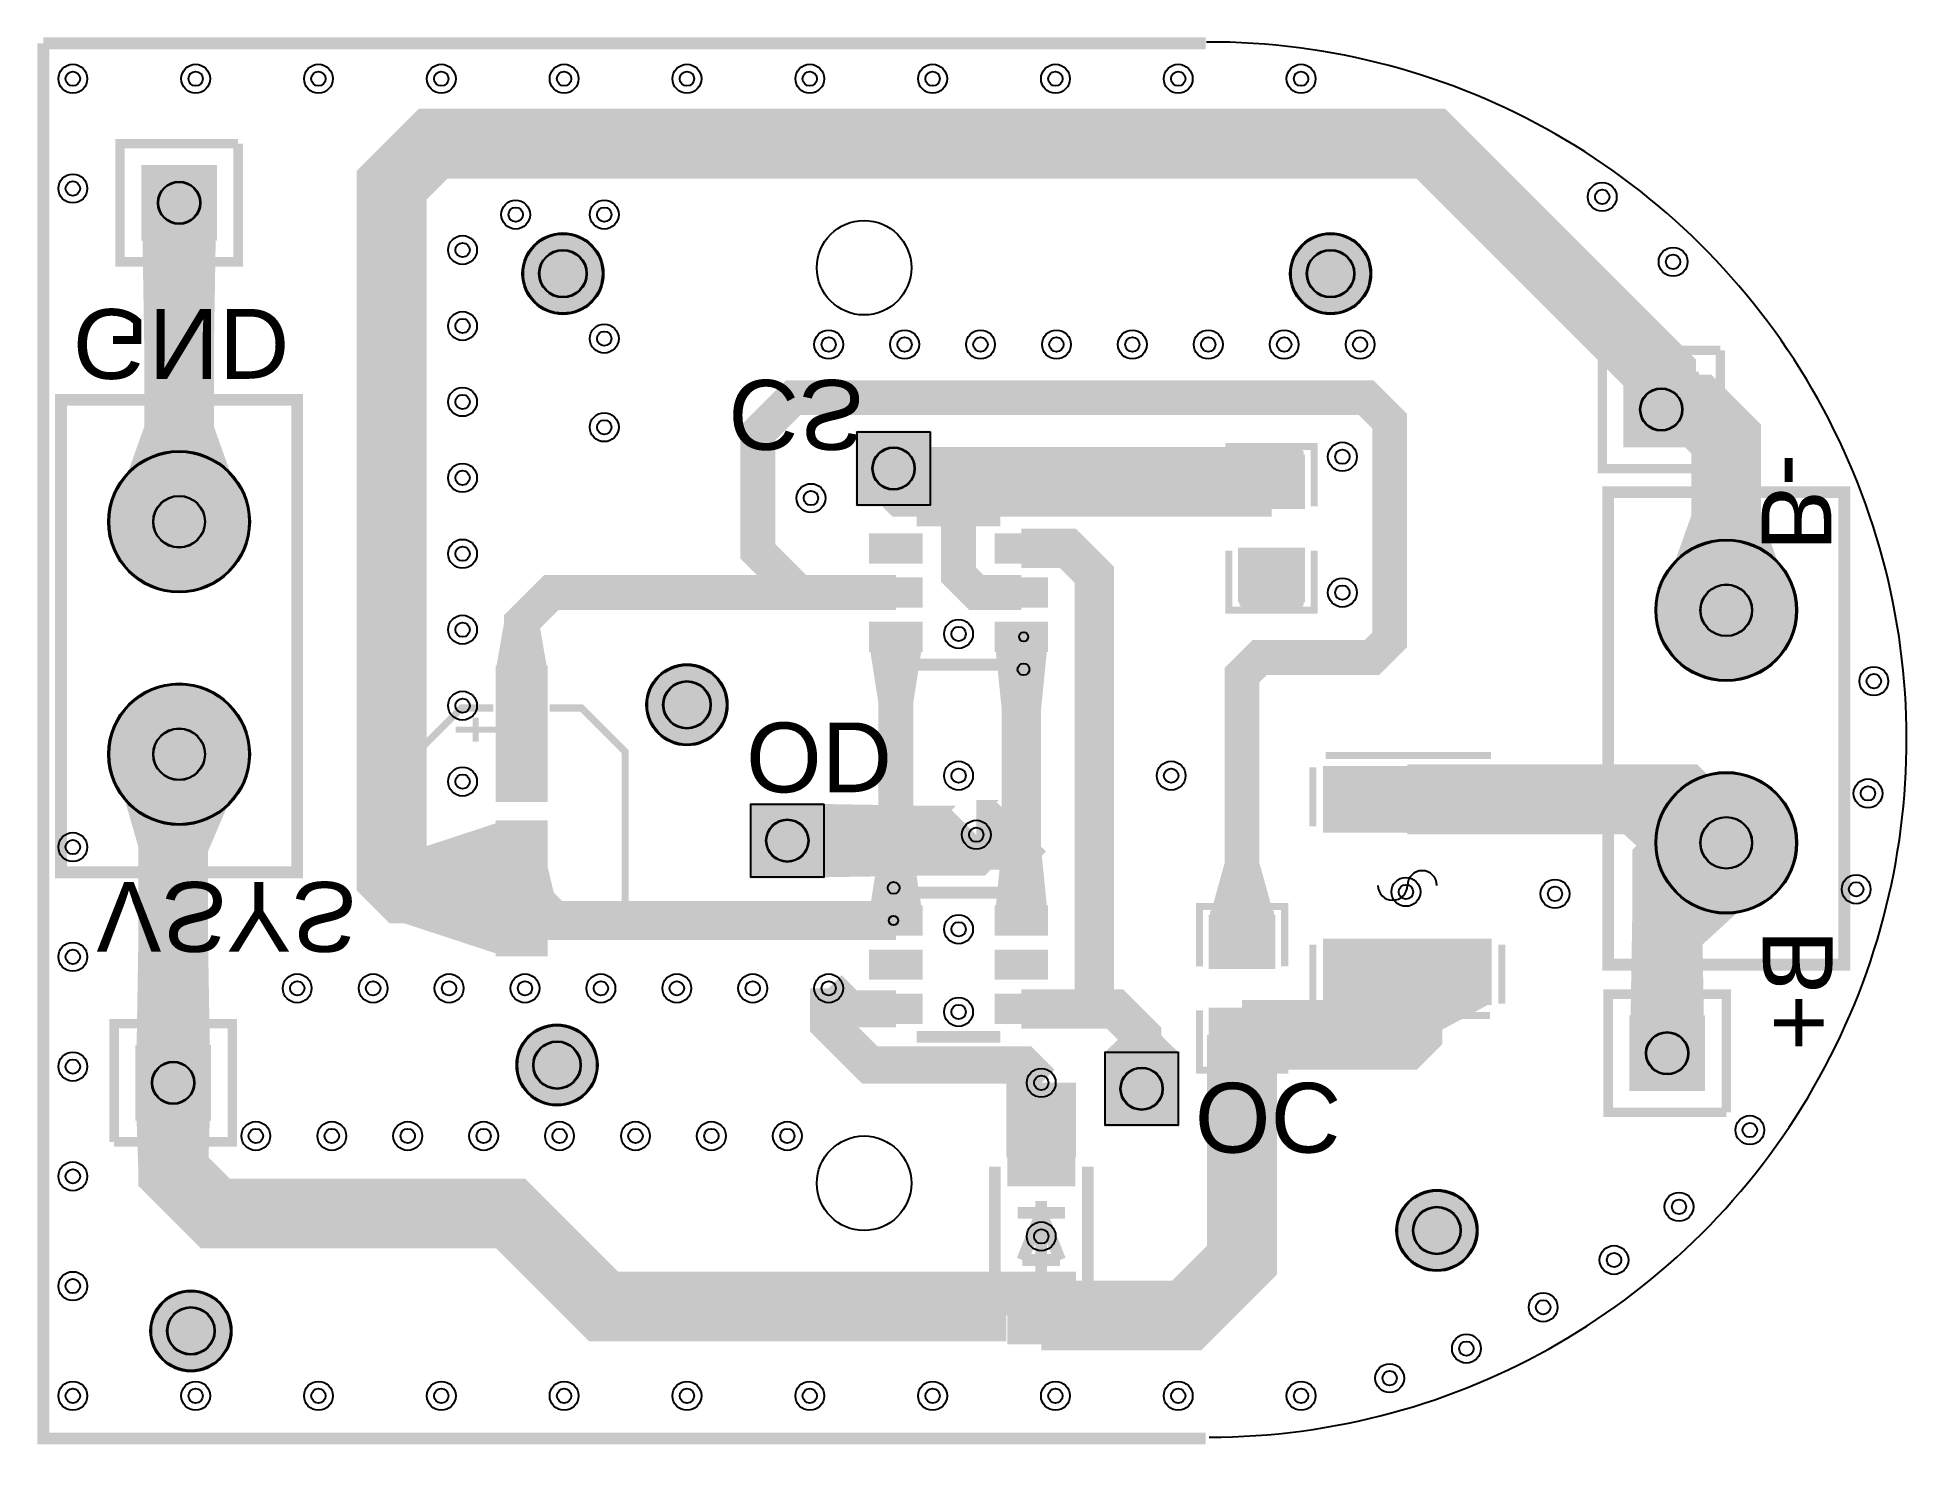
# Model space of a CAD drawing. Header units: millimetres. Extents: x 7.5 to 47.7, y 25.7 to 56.3.
import ezdxf

# ---------------------------------------------------------------- set-up
doc = ezdxf.new("R2010")
doc.units = ezdxf.units.MM
for name, color, linetype, true_color in [('BoardOutLine', 7, 'Continuous', 0xff00ff), ('BottomLayer', 7, 'Continuous', 0x0000ff), ('BottomSolderMaskLayer', 7, 'Continuous', 0xaa00ff), ('Document', 7, 'Continuous', 0xffffff), ('Hole', 7, 'Continuous', 0x222222), ('Multi-Layer', 7, 'Continuous', 0xc0c0c0), ('TopLayer', 7, 'Continuous', 0xff0000), ('TopPasteMaskLayer', 7, 'Continuous', 0x808080), ('TopSilkLayer', 7, 'Continuous', 0xffcc00), ('TopSolderMaskLayer', 7, 'Continuous', 0x800080)]:
    doc.layers.add(name, color=color, linetype=linetype, true_color=true_color)
doc.styles.get("Standard").update_dxf_attribs({"font": 'arial.ttf'})

msp = doc.modelspace()

# ---------------------------------------------------------------- hatches: boundary and pattern name
at = {"layer": 'BottomLayer'}
msp.add_hatch(color=256, dxfattribs=at).paths.add_polyline_path([(24.409, 39.777), (24.409, 38.202), (26.659, 38.239), (26.659, 39.739)])
at = {"layer": 'BottomSolderMaskLayer'}
for points in [[(9.728, 53.518), (11.354, 53.518), (11.354, 51.892), (9.728, 51.892)], [(17.921, 51.181, 1), (19.671, 51.181, 1)], [(34.431, 51.181, 1), (36.181, 51.181, 1)], [(41.605, 49.073), (43.231, 49.073), (43.231, 47.447), (41.605, 47.447)], [(26.721, 47.803), (26.721, 46.177), (25.095, 46.177), (25.095, 47.803)], [(9.016, 45.847, 1), (12.066, 45.847, 1)], [(42.29, 43.942, 1), (45.34, 43.942, 1)], [(20.588, 41.91, 1), (22.338, 41.91, 1)], [(9.016, 40.847, 1), (12.066, 40.847, 1)], [(42.29, 38.942, 1), (45.34, 38.942, 1)], [(24.435, 39.802), (24.435, 38.176), (22.809, 38.176), (22.809, 39.802)], [(17.794, 34.163, 1), (19.544, 34.163, 1)], [(43.358, 35.23), (43.358, 33.604), (41.732, 33.604), (41.732, 35.23)], [(11.227, 32.969), (9.601, 32.969), (9.601, 34.595), (11.227, 34.595)], [(32.055, 34.468), (32.055, 32.842), (30.429, 32.842), (30.429, 34.468)], [(36.717, 30.607, 1), (38.467, 30.607, 1)], [(9.92, 28.448, 1), (11.67, 28.448, 1)]]:
    msp.add_hatch(color=256, dxfattribs=at).paths.add_polyline_path(points)
at = {"layer": 'Document'}
for points in [[(18.337, 41.442), (17.477, 41.442), (17.477, 41.313), (18.337, 41.313)], [(17.972, 41.636), (17.843, 41.636), (17.843, 41.12), (17.972, 41.12)], [(17.972, 37.594), (17.843, 37.594), (17.843, 38.11), (17.972, 38.11)], [(29.224, 31.771), (29.224, 32.646), (29.055, 32.646), (29.055, 31.771), (29.064, 31.771)], [(29.296, 28.298), (29.296, 29.172), (29.126, 29.172), (29.126, 28.298), (29.136, 28.298)], [(28.705, 28.651), (29.58, 28.651), (29.58, 28.821), (28.705, 28.821), (28.705, 28.811)]]:
    msp.add_hatch(color=256, dxfattribs=at).paths.add_polyline_path(points)
at = {"layer": 'Multi-Layer'}
for points in [[(9.754, 53.493), (11.328, 53.493), (11.328, 51.918), (9.754, 51.918)], [(41.631, 49.047), (43.205, 49.047), (43.205, 47.473), (41.631, 47.473)], [(9.041, 45.847, 1), (12.041, 45.847, 1)], [(42.315, 43.942, 1), (45.315, 43.942, 1)], [(9.041, 40.847, 1), (12.041, 40.847, 1)], [(42.315, 38.942, 1), (45.315, 38.942, 1)], [(43.332, 35.204), (43.332, 33.63), (41.758, 33.63), (41.758, 35.204)], [(11.201, 32.995), (9.627, 32.995), (9.627, 34.569), (11.201, 34.569)]]:
    msp.add_hatch(color=256, dxfattribs=at).paths.add_polyline_path(points)
at = {"layer": 'TopLayer'}
for points in [[(11.328, 51.918), (9.754, 51.918), (9.791, 49.668), (11.291, 49.668)], [(11.666, 46.839), (9.416, 46.839), (9.791, 47.889), (11.291, 47.889)], [(33.348, 46.138), (33.348, 47.27), (32.214, 47.082), (32.214, 46.326)], [(34.725, 46.138), (33.348, 46.138), (33.348, 47.27), (34.725, 47.27)], [(44.94, 44.934), (42.69, 44.934), (43.065, 45.984), (44.565, 45.984)], [(25.405, 45.573), (26.505, 45.573), (26.505, 44.973), (25.405, 44.973)], [(28.105, 45.573), (29.205, 45.573), (29.205, 44.973), (28.105, 44.973)], [(34.725, 45.27), (33.348, 45.27), (33.348, 44.138), (34.725, 44.138)], [(25.405, 44.623), (26.505, 44.623), (26.505, 44.023), (25.405, 44.023)], [(28.105, 44.623), (29.205, 44.623), (29.205, 44.023), (28.105, 44.023)], [(17.357, 42.685), (18.457, 42.685), (18.282, 43.688), (17.532, 43.688)], [(25.405, 43.673), (26.505, 43.673), (26.505, 43.073), (25.405, 43.073)], [(28.105, 43.673), (29.205, 43.673), (29.205, 43.073), (28.105, 43.073)], [(26.505, 43.073), (25.405, 43.073), (25.58, 41.948), (26.33, 41.948)], [(29.205, 43.073), (28.105, 43.073), (28.233, 41.806), (29.078, 41.806)], [(18.457, 42.685), (18.457, 39.885), (17.357, 39.885), (17.357, 42.685)], [(43.449, 40.397), (42.418, 38.397), (41.613, 39.128), (42.387, 40.628)], [(35.207, 39.175), (38.707, 39.175), (38.707, 40.581), (35.207, 40.581)], [(11.602, 39.787), (9.356, 39.927), (9.664, 38.856), (11.164, 38.762)], [(17.357, 36.564), (17.357, 39.364), (15.377, 38.713), (15.377, 37.213)], [(18.457, 39.364), (18.457, 36.564), (17.357, 36.564), (17.357, 39.364)], [(25.405, 37.572), (26.505, 37.572), (26.33, 38.697), (25.58, 38.697)], [(28.105, 37.572), (29.205, 37.572), (29.078, 38.84), (28.233, 38.84)], [(44.079, 37.465), (42.317, 38.865), (41.795, 37.938), (43.295, 36.747)], [(18.458, 37.449), (18.458, 38.469), (18.599, 37.87), (18.458, 37.449)], [(32.713, 37.381), (34.089, 37.381), (33.776, 38.506), (33.026, 38.506)], [(18.458, 36.563), (18.3, 36.973), (18.458, 37.449), (18.458, 36.563)], [(26.505, 36.972), (25.405, 36.972), (25.405, 37.572), (26.505, 37.572)], [(29.205, 36.972), (28.105, 36.972), (28.105, 37.572), (29.205, 37.572)], [(41.758, 35.204), (43.333, 35.204), (43.295, 37.454), (41.795, 37.454)], [(34.09, 36.248), (32.713, 36.248), (32.713, 37.38), (34.09, 37.38)], [(9.627, 34.569), (11.201, 34.569), (11.164, 36.819), (9.664, 36.819)], [(26.505, 36.022), (25.405, 36.022), (25.405, 36.622), (26.505, 36.622)], [(29.205, 36.022), (28.105, 36.022), (28.105, 36.622), (29.205, 36.622)], [(35.207, 36.875), (38.707, 36.875), (38.707, 35.468), (35.207, 35.468)], [(26.505, 35.072), (25.405, 35.072), (25.405, 35.672), (26.505, 35.672)], [(29.205, 35.072), (28.105, 35.072), (28.105, 35.672), (29.205, 35.672)], [(34.09, 35.38), (32.713, 35.38), (32.713, 34.248), (34.09, 34.248)], [(38.707, 35.467), (35.207, 35.467), (36.207, 34.925), (37.707, 34.925)], [(30.455, 34.442), (32.029, 34.442), (31.665, 34.798), (30.82, 34.798)], [(11.201, 32.995), (9.627, 32.995), (9.664, 31.877), (11.164, 31.877)], [(29.783, 32.78), (29.783, 31.58), (28.383, 31.58), (28.383, 32.78)], [(29.783, 29.38), (29.783, 28.18), (28.383, 28.18), (28.383, 29.38)]]:
    msp.add_hatch(color=256, dxfattribs=at).paths.add_polyline_path(points)
at = {"layer": 'TopPasteMaskLayer'}
for points in [[(34.676, 46.154), (34.256, 46.154), (34.256, 46.599), (33.806, 46.599), (33.806, 46.159), (33.396, 46.154), (33.346, 46.204), (33.346, 47.354), (33.396, 47.404), (34.676, 47.404), (34.726, 47.354), (34.726, 46.204)], [(25.405, 45.573), (26.505, 45.573), (26.505, 44.973), (25.405, 44.973)], [(28.105, 45.573), (29.205, 45.573), (29.205, 44.973), (28.105, 44.973)], [(34.676, 44.004), (33.396, 44.004), (33.346, 44.054), (33.346, 45.204), (33.396, 45.254), (33.806, 45.259), (33.806, 44.809), (34.256, 44.809), (34.256, 45.249), (34.676, 45.254), (34.726, 45.204), (34.726, 44.054)], [(25.405, 44.623), (26.505, 44.623), (26.505, 44.023), (25.405, 44.023)], [(28.105, 44.623), (29.205, 44.623), (29.205, 44.023), (28.105, 44.023)], [(25.405, 43.673), (26.505, 43.673), (26.505, 43.073), (25.405, 43.073)], [(28.105, 43.673), (29.205, 43.673), (29.205, 43.073), (28.105, 43.073)], [(18.457, 42.685), (18.457, 39.885), (17.357, 39.885), (17.357, 42.685)], [(35.307, 39.175), (36.262, 39.175), (36.362, 39.275), (36.362, 39.553), (36.462, 39.653), (37.452, 39.653), (37.552, 39.553), (37.552, 39.275), (37.652, 39.175), (38.607, 39.175), (38.707, 39.275), (38.707, 40.481), (38.607, 40.581), (35.307, 40.581), (35.207, 40.481), (35.207, 39.275)], [(18.457, 39.364), (18.457, 36.564), (17.357, 36.564), (17.357, 39.364)], [(26.505, 36.972), (25.405, 36.972), (25.405, 37.572), (26.505, 37.572)], [(29.205, 36.972), (28.105, 36.972), (28.105, 37.572), (29.205, 37.572)], [(34.041, 36.264), (33.621, 36.264), (33.621, 36.709), (33.171, 36.709), (33.171, 36.269), (32.761, 36.264), (32.711, 36.314), (32.711, 37.464), (32.761, 37.514), (34.041, 37.514), (34.091, 37.464), (34.091, 36.314)], [(26.505, 36.022), (25.405, 36.022), (25.405, 36.622), (26.505, 36.622)], [(29.205, 36.022), (28.105, 36.022), (28.105, 36.622), (29.205, 36.622)], [(35.307, 36.875), (36.262, 36.875), (36.362, 36.775), (36.362, 36.496), (36.462, 36.396), (37.452, 36.396), (37.552, 36.496), (37.552, 36.775), (37.652, 36.875), (38.607, 36.875), (38.707, 36.775), (38.707, 35.568), (38.607, 35.468), (35.307, 35.468), (35.207, 35.568), (35.207, 36.775)], [(26.505, 35.072), (25.405, 35.072), (25.405, 35.672), (26.505, 35.672)], [(29.205, 35.072), (28.105, 35.072), (28.105, 35.672), (29.205, 35.672)], [(34.041, 34.114), (32.761, 34.114), (32.711, 34.164), (32.711, 35.314), (32.761, 35.364), (33.171, 35.369), (33.171, 34.919), (33.621, 34.919), (33.621, 35.359), (34.041, 35.364), (34.091, 35.314), (34.091, 34.164)], [(29.783, 32.78), (29.783, 31.58), (28.383, 31.58), (28.383, 32.78)], [(29.783, 29.38), (29.783, 28.18), (28.383, 28.18), (28.383, 29.38)]]:
    msp.add_hatch(color=256, dxfattribs=at).paths.add_polyline_path(points)
at = {"layer": 'TopSilkLayer'}
for points in [[(17.348, 41.442), (16.488, 41.442), (16.488, 41.313), (17.348, 41.313)], [(16.982, 41.636), (16.854, 41.636), (16.854, 41.12), (16.982, 41.12)], [(16.982, 37.594), (16.854, 37.594), (16.854, 38.11), (16.982, 38.11)]]:
    msp.add_hatch(color=256, dxfattribs=at).paths.add_polyline_path(points)
at = {"layer": 'TopSolderMaskLayer'}
for points in [[(9.728, 53.518), (11.354, 53.518), (11.354, 51.892), (9.728, 51.892)], [(17.921, 51.181, 1), (19.671, 51.181, 1)], [(34.431, 51.181, 1), (36.181, 51.181, 1)], [(41.605, 49.073), (43.231, 49.073), (43.231, 47.447), (41.605, 47.447)], [(26.721, 47.803), (26.721, 46.177), (25.095, 46.177), (25.095, 47.803)], [(9.016, 45.847, 1), (12.066, 45.847, 1)], [(34.755, 46.117), (33.317, 46.117), (33.317, 47.291), (34.755, 47.291)], [(25.38, 45.599), (26.531, 45.599), (26.531, 44.948), (25.38, 44.948)], [(28.08, 45.599), (29.231, 45.599), (29.231, 44.948), (28.08, 44.948)], [(42.29, 43.942, 1), (45.34, 43.942, 1)], [(34.755, 45.291), (33.317, 45.291), (33.317, 44.117), (34.755, 44.117)], [(25.38, 44.649), (26.531, 44.649), (26.531, 43.998), (25.38, 43.998)], [(28.08, 44.649), (29.231, 44.649), (29.231, 43.998), (28.08, 43.998)], [(25.38, 43.699), (26.531, 43.699), (26.531, 43.048), (25.38, 43.048)], [(28.08, 43.699), (29.231, 43.699), (29.231, 43.048), (28.08, 43.048)], [(18.467, 42.749), (18.467, 39.82), (17.347, 39.82), (17.347, 42.749)], [(20.588, 41.91, 1), (22.338, 41.91, 1)], [(9.016, 40.847, 1), (12.066, 40.847, 1)], [(35.144, 39.164), (38.77, 39.164), (38.77, 40.592), (35.144, 40.592)], [(42.29, 38.942, 1), (45.34, 38.942, 1)], [(24.435, 39.802), (24.435, 38.176), (22.809, 38.176), (22.809, 39.802)], [(18.467, 39.428), (18.467, 36.499), (17.347, 36.499), (17.347, 39.428)], [(26.53, 36.947), (25.379, 36.947), (25.379, 37.598), (26.53, 37.598)], [(29.231, 36.947), (28.08, 36.947), (28.08, 37.598), (29.231, 37.598)], [(34.12, 36.227), (32.682, 36.227), (32.682, 37.401), (34.12, 37.401)], [(26.53, 35.997), (25.379, 35.997), (25.379, 36.648), (26.53, 36.648)], [(29.231, 35.997), (28.08, 35.997), (28.08, 36.648), (29.231, 36.648)], [(35.144, 36.885), (38.77, 36.885), (38.77, 35.458), (35.144, 35.458)], [(26.53, 35.047), (25.379, 35.047), (25.379, 35.698), (26.53, 35.698)], [(29.231, 35.047), (28.08, 35.047), (28.08, 35.698), (29.231, 35.698)], [(34.12, 35.401), (32.682, 35.401), (32.682, 34.227), (34.12, 34.227)], [(17.794, 34.163, 1), (19.544, 34.163, 1)], [(43.358, 35.23), (43.358, 33.604), (41.732, 33.604), (41.732, 35.23)], [(11.227, 32.969), (9.601, 32.969), (9.601, 34.595), (11.227, 34.595)], [(32.055, 34.468), (32.055, 32.842), (30.429, 32.842), (30.429, 34.468)], [(29.813, 32.802), (29.813, 31.558), (28.353, 31.558), (28.353, 32.802)], [(36.717, 30.607, 1), (38.467, 30.607, 1)], [(29.813, 29.402), (29.813, 28.158), (28.353, 28.158), (28.353, 29.402)], [(9.92, 28.448, 1), (11.67, 28.448, 1)]]:
    msp.add_hatch(color=256, dxfattribs=at).paths.add_polyline_path(points)

# ---------------------------------------------------------------- linework, layer by layer
at = {"layer": 'BoardOutLine', "const_width": 0.254}
for points in [[(32.62, 26.134), (7.62, 26.134), (7.62, 56.134)], [(7.62, 56.134), (32.62, 56.134)]]:
    msp.add_lwpolyline(points, dxfattribs=at)
at = {"layer": 'BoardOutLine'}
msp.add_arc((32.694, 41.162), 15, 270, 90.2109, dxfattribs=at)
at = {"layer": 'BottomLayer', "const_width": 1.5}
msp.add_lwpolyline([(27.686, 39.116), (27.559, 38.989), (23.622, 38.989)], dxfattribs=at)
at = {"layer": 'BottomSolderMaskLayer'}
for centre, radius in [((10.541, 52.705), 0.459), ((18.796, 51.181), 0.875), ((35.306, 51.181), 0.875), ((18.796, 51.181), 0.515), ((35.306, 51.181), 0.515), ((42.418, 48.26), 0.459), ((25.908, 46.99), 0.459), ((10.541, 45.847), 1.525), ((10.541, 45.847), 0.559), ((43.815, 43.942), 1.525), ((43.815, 43.942), 0.559), ((21.463, 41.91), 0.875), ((10.541, 40.847), 1.525), ((21.463, 41.91), 0.515), ((10.541, 40.847), 0.559), ((43.815, 38.942), 1.525), ((23.622, 38.989), 0.459), ((43.815, 38.942), 0.559), ((18.669, 34.163), 0.875), ((18.669, 34.163), 0.515), ((42.545, 34.417), 0.459), ((10.414, 33.782), 0.459), ((31.242, 33.655), 0.459), ((37.592, 30.607), 0.875), ((37.592, 30.607), 0.515), ((10.795, 28.448), 0.875), ((10.795, 28.448), 0.515)]:
    msp.add_circle(centre, radius, dxfattribs=at)
at = {"layer": 'Document'}
for centre in [(28.705, 43.373), (25.905, 37.272)]:
    msp.add_circle(centre, 0.1, dxfattribs=at)
at = {"layer": 'Hole'}
for centre in [(8.255, 55.372), (10.897, 55.372), (13.538, 55.372), (16.18, 55.372), (18.821, 55.372), (21.463, 55.372), (24.105, 55.372), (26.746, 55.372), (29.388, 55.372), (32.029, 55.372), (34.671, 55.372), (8.255, 53.012), (41.148, 52.832), (17.78, 52.451), (19.685, 52.451), (16.637, 51.689), (42.672, 51.435), (16.637, 50.056), (19.685, 49.784), (24.511, 49.657), (26.144, 49.657), (27.777, 49.657), (29.41, 49.657), (31.042, 49.657), (32.675, 49.657), (34.308, 49.657), (35.941, 49.657), (16.637, 48.423), (19.685, 47.879), (35.56, 47.244), (16.637, 46.79), (24.13, 46.355), (16.637, 45.158), (35.56, 44.323), (16.637, 43.525), (27.305, 43.434), (46.99, 42.418), (16.637, 41.892), (16.637, 40.259), (27.305, 40.386), (31.877, 40.386), (46.863, 40.005), (8.255, 38.851), (27.686, 39.116), (36.926, 37.887), (40.132, 37.846), (46.609, 37.944), (27.305, 37.084), (8.255, 36.491), (13.081, 35.814), (14.714, 35.814), (16.347, 35.814), (17.98, 35.814), (19.612, 35.814), (21.245, 35.814), (22.878, 35.814), (24.511, 35.814), (27.305, 35.306), (8.255, 34.131), (29.083, 33.782), (12.192, 32.639), (13.825, 32.639), (15.458, 32.639), (17.091, 32.639), (18.723, 32.639), (20.356, 32.639), (21.989, 32.639), (23.622, 32.639), (44.323, 32.766), (8.255, 31.771), (42.799, 31.115), (29.083, 30.48), (41.402, 29.972), (8.255, 29.411), (39.878, 28.956), (38.227, 28.067), (36.576, 27.432), (8.255, 27.051), (10.897, 27.051), (13.538, 27.051), (16.18, 27.051), (18.821, 27.051), (21.463, 27.051), (24.105, 27.051), (26.746, 27.051), (29.388, 27.051), (32.029, 27.051), (34.671, 27.051)]:
    msp.add_circle(centre, 0.155, dxfattribs=at)
at = {"layer": 'Multi-Layer'}
for points in [[(26.695, 47.777), (26.695, 46.203), (25.121, 46.203), (25.121, 47.777)], [(24.409, 39.776), (24.409, 38.202), (22.835, 38.202), (22.835, 39.776)], [(32.029, 34.442), (32.029, 32.868), (30.455, 32.868), (30.455, 34.442)]]:
    msp.add_lwpolyline(points, close=True, dxfattribs=at)
for centre, radius in [((8.255, 55.372), 0.31), ((10.897, 55.372), 0.31), ((13.538, 55.372), 0.31), ((16.18, 55.372), 0.31), ((18.821, 55.372), 0.31), ((21.463, 55.372), 0.31), ((24.105, 55.372), 0.31), ((26.746, 55.372), 0.31), ((29.388, 55.372), 0.31), ((32.029, 55.372), 0.31), ((34.671, 55.372), 0.31), ((8.255, 53.012), 0.31), ((10.541, 52.705), 0.445), ((41.148, 52.832), 0.31), ((17.78, 52.451), 0.31), ((19.685, 52.451), 0.31), ((25.273, 51.308), 1.016), ((16.637, 51.689), 0.31), ((18.796, 51.181), 0.85), ((35.306, 51.181), 0.85), ((18.796, 51.181), 0.5), ((35.306, 51.181), 0.5), ((42.672, 51.435), 0.31), ((16.637, 50.056), 0.31), ((19.685, 49.784), 0.31), ((24.511, 49.657), 0.31), ((26.144, 49.657), 0.31), ((27.777, 49.657), 0.31), ((29.41, 49.657), 0.31), ((31.042, 49.657), 0.31), ((32.675, 49.657), 0.31), ((34.308, 49.657), 0.31), ((35.941, 49.657), 0.31), ((16.637, 48.423), 0.31), ((42.418, 48.26), 0.445), ((19.685, 47.879), 0.31), ((35.56, 47.244), 0.31), ((10.541, 45.847), 1.5), ((16.637, 46.79), 0.31), ((25.908, 46.99), 0.445), ((24.13, 46.355), 0.31), ((10.541, 45.847), 0.55), ((16.637, 45.158), 0.31), ((43.815, 43.942), 1.5), ((35.56, 44.323), 0.31), ((43.815, 43.942), 0.55), ((16.637, 43.525), 0.31), ((27.305, 43.434), 0.31), ((21.463, 41.91), 0.85), ((46.99, 42.418), 0.31), ((10.541, 40.847), 1.5), ((21.463, 41.91), 0.5), ((16.637, 41.892), 0.31), ((10.541, 40.847), 0.55), ((27.305, 40.386), 0.31), ((31.877, 40.386), 0.31), ((16.637, 40.259), 0.31), ((43.815, 38.942), 1.5), ((46.863, 40.005), 0.31), ((23.622, 38.989), 0.445), ((27.686, 39.116), 0.31), ((43.815, 38.942), 0.55), ((8.255, 38.851), 0.31), ((36.926, 37.887), 0.31), ((46.609, 37.944), 0.31), ((40.132, 37.846), 0.31), ((27.305, 37.084), 0.31), ((8.255, 36.491), 0.31), ((13.081, 35.814), 0.31), ((14.714, 35.814), 0.31), ((16.347, 35.814), 0.31), ((17.98, 35.814), 0.31), ((19.612, 35.814), 0.31), ((21.245, 35.814), 0.31), ((22.878, 35.814), 0.31), ((24.511, 35.814), 0.31), ((27.305, 35.306), 0.31), ((18.669, 34.163), 0.85), ((18.669, 34.163), 0.5), ((42.545, 34.417), 0.445), ((8.255, 34.131), 0.31), ((10.414, 33.782), 0.445), ((29.083, 33.782), 0.31), ((31.242, 33.655), 0.445), ((44.323, 32.766), 0.31), ((12.192, 32.639), 0.31), ((13.825, 32.639), 0.31), ((15.458, 32.639), 0.31), ((17.091, 32.639), 0.31), ((18.723, 32.639), 0.31), ((20.356, 32.639), 0.31), ((21.989, 32.639), 0.31), ((23.622, 32.639), 0.31), ((25.273, 31.623), 1.016), ((8.255, 31.771), 0.31), ((37.592, 30.607), 0.85), ((42.799, 31.115), 0.31), ((37.592, 30.607), 0.5), ((29.083, 30.48), 0.31), ((41.402, 29.972), 0.31), ((8.255, 29.411), 0.31), ((10.795, 28.448), 0.85), ((10.795, 28.448), 0.5), ((39.878, 28.956), 0.31), ((38.227, 28.067), 0.31), ((36.576, 27.432), 0.31), ((8.255, 27.051), 0.31), ((10.897, 27.051), 0.31), ((13.538, 27.051), 0.31), ((16.18, 27.051), 0.31), ((18.821, 27.051), 0.31), ((21.463, 27.051), 0.31), ((24.105, 27.051), 0.31), ((26.746, 27.051), 0.31), ((29.388, 27.051), 0.31), ((32.029, 27.051), 0.31), ((34.671, 27.051), 0.31)]:
    msp.add_circle(centre, radius, dxfattribs=at)
at = {"layer": 'TopLayer'}
for points, const_width in [([(17.907, 37.963), (15.377, 37.963), (15.113, 38.227), (15.113, 53.086), (16.002, 53.975), (37.465, 53.975), (42.418, 49.022), (42.418, 48.26)], 1.5), ([(10.541, 52.705), (10.541, 45.847)], 1.5), ([(33.401, 36.815), (33.401, 42.545), (33.782, 42.926), (36.195, 42.926), (36.576, 43.307), (36.576, 48.006), (36.068, 48.514), (23.749, 48.514), (22.987, 47.752), (22.987, 45.212), (23.876, 44.323), (25.956, 44.323)], 0.75), ([(42.418, 48.26), (43.18, 48.26), (43.815, 47.625), (43.815, 43.942)], 1.5), ([(25.908, 46.99), (26.195, 46.703), (34.036, 46.703)], 1.5), ([(34.036, 46.703), (28.034, 46.703), (27.305, 45.974), (27.305, 44.704), (27.686, 44.323), (28.654, 44.323)], 0.751), ([(28.654, 45.273), (29.657, 45.273), (30.226, 44.704), (30.226, 35.56), (30.038, 35.372), (28.654, 35.372)], 0.845), ([(17.907, 41.285), (17.907, 43.688), (18.542, 44.323), (25.956, 44.323)], 0.75), ([(25.956, 37.272), (25.956, 43.373)], 0.75), ([(28.654, 43.373), (28.654, 37.272)], 0.845), ([(10.541, 40.846), (10.414, 40.719), (10.414, 33.782)], 1.5), ([(36.957, 39.878), (42.878, 39.878), (43.815, 38.941)], 1.5), ([(27.686, 39.116), (28.482, 39.116), (28.654, 39.288)], 1.5), ([(43.815, 38.941), (43.005, 38.941), (42.545, 38.481), (42.545, 34.417)], 1.5), ([(17.907, 37.963), (18.598, 37.272), (25.956, 37.272)], 0.845), ([(33.401, 34.813), (36.845, 34.813), (36.957, 34.925), (36.957, 36.172)], 1.5), ([(24.511, 35.814), (24.953, 35.372), (25.956, 35.372)], 0.8), ([(29.083, 33.782), (28.702, 34.163), (25.4, 34.163), (24.511, 35.052), (24.511, 35.814)], 0.8), ([(30.038, 35.372), (30.668, 35.372), (31.242, 34.798), (31.242, 33.655)], 0.845), ([(33.401, 34.813), (33.401, 29.972), (32.21, 28.781), (29.083, 28.781)], 1.5), ([(29.083, 28.781), (29.083, 28.971), (19.67, 28.971), (17.668, 30.973), (11.318, 30.973), (10.414, 31.877), (10.414, 33.782)], 1.5), ([(29.083, 32.179), (29.083, 33.782)], 1.5)]:
    msp.add_lwpolyline(points, dxfattribs=dict(at, const_width=const_width))
at = {"layer": 'TopSilkLayer'}
for points, const_width in [([(11.811, 53.975), (11.811, 51.435), (9.271, 51.435), (9.271, 53.975), (11.176, 53.975)], 0.203), ([(11.811, 53.975), (11.176, 53.975)], 0.203), ([(43.688, 49.53), (43.688, 46.99), (41.148, 46.99), (41.148, 49.53), (43.053, 49.53)], 0.203), ([(43.688, 49.53), (43.053, 49.53)], 0.203), ([(34.953, 46.18), (34.953, 47.465), (33.119, 47.465), (33.119, 46.18)], 0.152), ([(26.405, 45.873), (28.205, 45.873)], 0.254), ([(34.953, 45.228), (34.953, 43.943), (33.119, 43.943), (33.119, 45.228)], 0.152), ([(26.405, 42.773), (28.205, 42.773)], 0.254), ([(17.3, 37.388), (15.681, 37.388), (15.681, 40.905), (16.617, 41.841), (17.3, 41.841)], 0.152), ([(18.514, 37.388), (20.133, 37.388), (20.133, 40.905), (19.197, 41.841), (18.514, 41.841)], 0.152), ([(34.925, 39.295), (34.925, 40.565)], 0.152), ([(38.755, 40.819), (35.199, 40.819)], 0.152), ([(38.989, 40.565), (38.989, 39.26)], 0.152), ([(28.205, 37.872), (26.405, 37.872)], 0.254), ([(34.318, 36.29), (34.318, 37.575), (32.484, 37.575), (32.484, 36.29)], 0.152), ([(34.925, 36.755), (34.925, 35.485)], 0.152), ([(38.989, 35.485), (38.989, 36.755)], 0.152), ([(43.815, 33.147), (41.275, 33.147), (41.275, 35.687), (43.815, 35.687), (43.815, 33.782)], 0.203), ([(34.318, 35.338), (34.318, 34.053), (32.484, 34.053), (32.484, 35.338)], 0.152), ([(9.144, 32.512), (9.144, 35.052), (11.684, 35.052), (11.684, 32.512), (9.779, 32.512)], 0.203), ([(38.735, 35.231), (35.179, 35.231)], 0.152), ([(28.205, 34.772), (26.405, 34.772)], 0.254), ([(43.815, 33.147), (43.815, 33.782)], 0.203), ([(9.144, 32.512), (9.779, 32.512)], 0.203), ([(28.083, 31.98), (28.083, 28.98)], 0.254), ([(30.083, 31.98), (30.083, 28.98)], 0.254), ([(29.083, 31.242), (29.083, 29.718)], 0.254), ([(28.575, 30.988), (29.591, 30.988)], 0.254), ([(29.083, 30.988), (28.677, 29.972)], 0.254), ([(29.489, 29.972), (29.083, 30.988)], 0.254), ([(28.677, 29.972), (29.489, 29.972)], 0.254)]:
    msp.add_lwpolyline(points, dxfattribs=dict(at, const_width=const_width))
at = {"layer": 'TopSilkLayer', "const_width": 0.254}
for points in [[(8.001, 38.307), (8.001, 48.467), (13.081, 48.467), (13.081, 38.307), (8.001, 38.307)], [(46.355, 46.482), (46.355, 36.322), (41.275, 36.322), (41.275, 46.482), (46.355, 46.482)]]:
    msp.add_lwpolyline(points, close=True, dxfattribs=at)
at = {"layer": 'TopSilkLayer'}
for centre in [(28.702, 42.672), (25.908, 37.973)]:
    msp.add_circle(centre, 0.127, dxfattribs=at)
for centre, start, end in [((37.275, 38.025), 0, 180), ((36.64, 38.025), 180, 0)]:
    msp.add_arc(centre, 0.318, start, end, dxfattribs=at)
at = {"layer": 'TopSolderMaskLayer'}
for centre, radius in [((10.541, 52.705), 0.459), ((18.796, 51.181), 0.875), ((35.306, 51.181), 0.875), ((18.796, 51.181), 0.515), ((35.306, 51.181), 0.515), ((42.418, 48.26), 0.459), ((25.908, 46.99), 0.459), ((10.541, 45.847), 1.525), ((10.541, 45.847), 0.559), ((43.815, 43.942), 1.525), ((43.815, 43.942), 0.559), ((21.463, 41.91), 0.875), ((10.541, 40.847), 1.525), ((21.463, 41.91), 0.515), ((10.541, 40.847), 0.559), ((43.815, 38.942), 1.525), ((23.622, 38.989), 0.459), ((43.815, 38.942), 0.559), ((18.669, 34.163), 0.875), ((18.669, 34.163), 0.515), ((42.545, 34.417), 0.459), ((10.414, 33.782), 0.459), ((31.242, 33.655), 0.459), ((37.592, 30.607), 0.875), ((37.592, 30.607), 0.515), ((10.795, 28.448), 0.875), ((10.795, 28.448), 0.515)]:
    msp.add_circle(centre, radius, dxfattribs=at)

# ---------------------------------------------------------------- texts
at = {"layer": 'BottomSilkLayer', "text_generation_flag": 2}
for s, rotation, p in [('GND', 180, (8.255, 50.419)), ('CS', 180, (22.352, 48.895)), ('B-', 270, (44.577, 45.212)), ('OD', 180, (22.733, 41.529)), ('VSYS', 180, (8.763, 38.1)), ('B+', 90, (46.101, 37.084)), ('OC', 180, (32.385, 33.782))]:
    msp.add_text(s, height=1.5, rotation=rotation, dxfattribs=at).set_placement(p)

doc.saveas('drawing.dxf')
